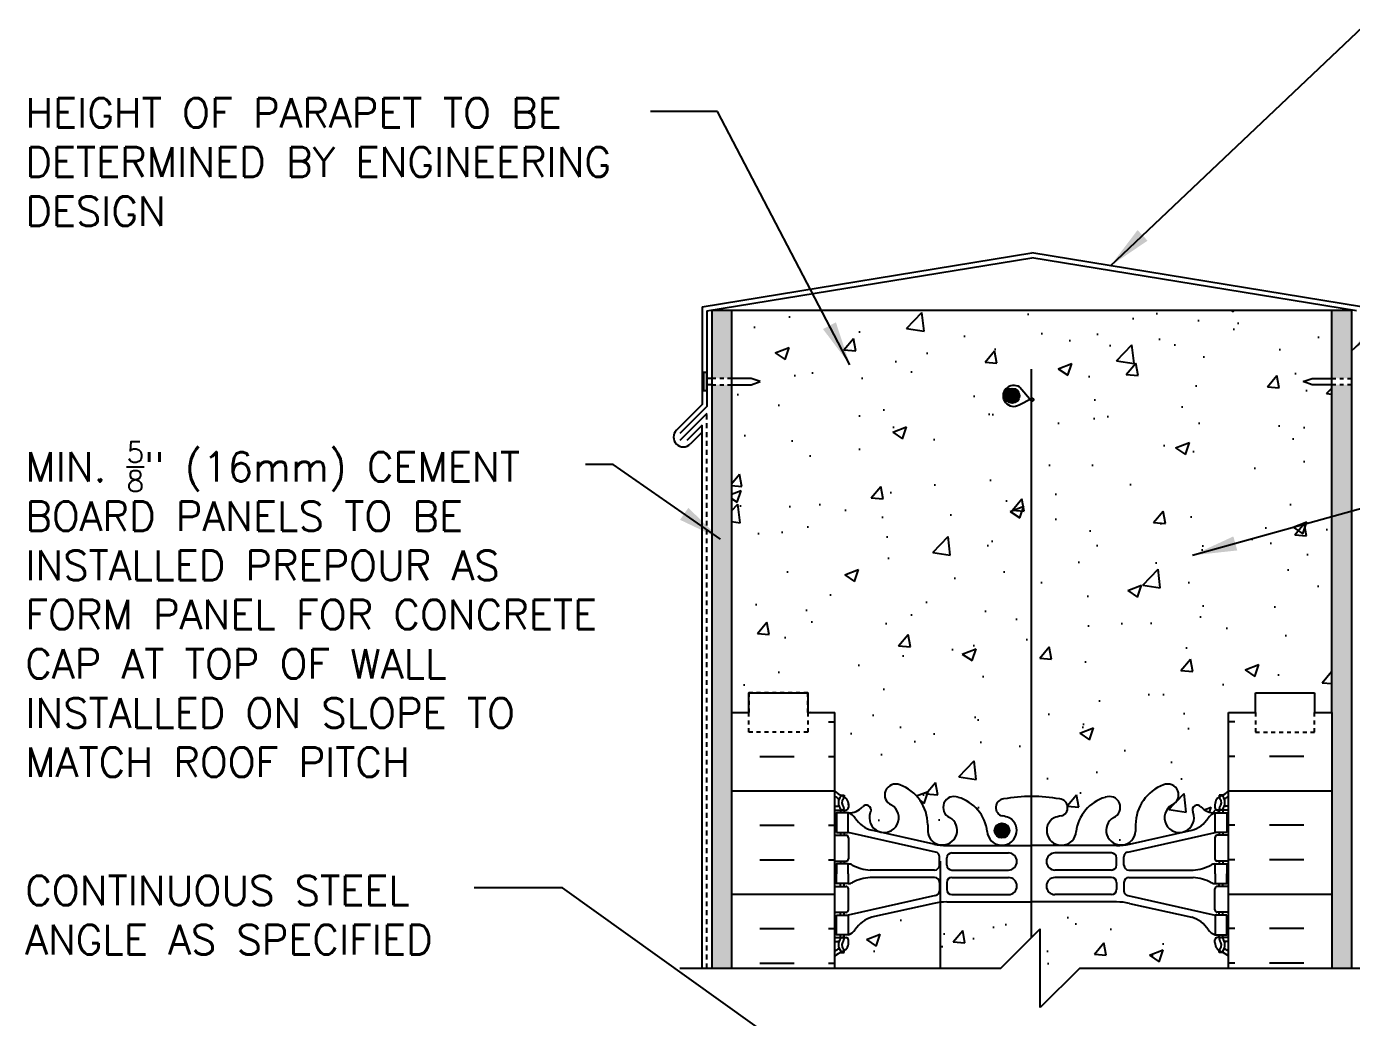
# Model space of a CAD drawing. Header units: inches. Extents: x 378 to 484, y 176 to 258.
# Drawn here: x 430.79 to 464.45, y 232.15 to 257.33 of the extents above; entities that cross this region are included whole.
import ezdxf

# ---------------------------------------------------------------- set-up
doc = ezdxf.new("R2010")
doc.units = ezdxf.units.IN
doc.header["$LTSCALE"] = 0.5
doc.header["$MEASUREMENT"] = 0
doc.linetypes.add('DASHED2', pattern=[0.375, 0.25, -0.125])
doc.linetypes.add('HIDDEN2', pattern=[0.1875, 0.125, -0.0625])
for name, color, linetype in [('HATCH', 12, 'Continuous'), ('line25', 2, 'Continuous'), ('LINE3', 3, 'Continuous'), ('LINE50', 5, 'Continuous'), ('LINE9', 9, 'Continuous'), ('TEXT', 4, 'Continuous'), ('Web_Edge', 9, 'Continuous')]:
    doc.layers.add(name, color=color, linetype=linetype)
doc.styles.add('DIM', font='romans.shx', dxfattribs={"width": 0.7})
doc.styles.add('ROMANS', font='romans.shx', dxfattribs={"height": 1.125})
doc.styles.get("Standard").update_dxf_attribs({"font": 'romans.shx', "height": 1.125})
doc.dimstyles.new('ext', dxfattribs={"dimscale": 12, "dimtxt": 0.09375, "dimasz": 0.09375, "dimexe": 0.09375, "dimexo": 0.0625, "dimgap": 0.0625, "dimtad": 0, "dimjust": 1, "dimdec": 1, "dimzin": 3, "dimdsep": 46, "dimlunit": 4, "dimtxsty": 'DIM', "dimcen": 0.09, "dimdle": 0.09375, "dimclrt": 4, "dimadec": 0, "dimazin": 0, "dimtfac": 1, "dimtdec": 1, "dimtmove": 2, "dimatfit": 3, "dimfxl": 1, "dimfrac": 2, "dimtolj": 1, "dimtzin": 0, "dimarcsym": 0})
doc.dimstyles.new('ext_12', dxfattribs={"dimscale": 12, "dimtxt": 0.09375, "dimasz": 0.09375, "dimexe": 0.09375, "dimexo": 0.0625, "dimgap": 0.0625, "dimtad": 1, "dimdec": 1, "dimzin": 3, "dimdsep": 46, "dimlunit": 4, "dimtxsty": 'DIM', "dimcen": 0.09, "dimdle": 0.09375, "dimclrt": 4, "dimadec": 0, "dimazin": 0, "dimtfac": 1, "dimtdec": 1, "dimtmove": 2, "dimatfit": 3, "dimfxl": 1, "dimfrac": 2, "dimtolj": 1, "dimtzin": 0, "dimarcsym": 0})

msp = doc.modelspace()

# ---------------------------------------------------------------- hatches: boundary and pattern name
at = {"layer": 'HATCH'}
h = msp.add_hatch(dxfattribs=at)
h.set_pattern_fill('AR-SAND', color=256, scale=0.25, style=0)
h.set_pattern_definition([(37.5, (464.0632, 249.3617), (-0.0157483, 0.481706), [0, -0.38, 0, -0.425, 0, -0.40625]), (7.5, (464.0632, 249.3617), (0.442444, 0.705537), [0, -0.205, 0, -0.3425, 0, -0.13125]), (327.5, (463.7557, 249.3617), (0.7785355, 0.001415), [0, -0.125, 0, -0.45, 0, -0.5875]), (317.5, (463.7557, 249.3617), (0.751532, 0.219419), [0, -0.0625, 0, -0.295, 0, -0.3375])])
h.paths.add_polyline_path([(464.452, 250.124), (463.952, 250.124), (463.952, 248.389), (464.452, 248.389)])
h.paths.add_polyline_path([(448.702, 248.227), (448.702, 248.227), (448.202, 248.227), (448.202, 233.399), (448.702, 233.399), (448.702, 239.897)])
h.paths.add_polyline_path([(448.702, 250.124), (448.202, 250.124), (448.202, 248.389), (448.702, 248.389)])
h.paths.add_polyline_path([(464.452, 248.227), (463.952, 248.227), (463.952, 239.897), (463.952, 233.399), (464.452, 233.399)])
h.paths.add_polyline_path([(448.702, 230.897), (448.202, 230.897), (448.202, 223.897), (448.702, 223.897)])
h.paths.add_polyline_path([(464.452, 230.897), (463.952, 230.897), (463.952, 223.897), (464.452, 223.897)])
h = msp.add_hatch(dxfattribs=at)
h.set_pattern_fill('AR-CONC', color=256, scale=0.5)
h.set_pattern_definition([(50, (0, 0), (3.586301, -0.31376), [0.375, -4.125]), (355, (0, 0), (-0.693757, 3.76096), [0.3, -3.3]), (100.45144, (0.299, -0.026), (2.892544, 3.4472), [0.3187, -3.50571]), (46.1842, (0, 1), (5.336207, -0.827596), [0.5625, -6.1875]), (96.6356, (0.4447, 0.931), (4.67331, 4.870593), [0.47805, -5.25857]), (351.1842, (0, 1), (4.67331, 4.870593), [0.45, -4.95]), (21, (0.5, 0.75), (2.984535, -2.013094), [0.375, -4.125]), (326, (0.5, 0.75), (1.216577, 3.62575), [0.3, -3.3]), (71.45144, (0.7487, 0.5822), (4.201112, 1.612656), [0.3187, -3.50571]), (37.5, (0, 0), (0.0607993, 1.6644693), [0, -3.26, 0, -3.35, 0, -3.3125]), (7.5, (0, 0), (1.3153477, 1.9720586), [0, -1.91, 0, -3.185, 0, -1.2625]), (327.5, (-1.115, 0), (2.6691122, -0.1127744), [0, -1.25, 0, -3.9, 0, -5.175]), (317.5, (-1.615, 0), (2.915931, 0.500525), [0, -1.625, 0, -2.59, 0, -3.675])])
h.paths.add_polyline_path([(463.952, 248.227), (463.451, 248.227), (463.227, 248.308), (463.452, 248.389), (463.952, 248.389), (463.952, 250.124), (448.702, 250.124), (448.702, 248.389), (449.202, 248.389), (449.427, 248.308), (449.203, 248.227), (448.702, 248.227), (448.702, 239.897), (449.139, 239.897), (449.139, 240.397), (450.639, 240.397), (450.639, 239.897), (451.327, 239.897), (451.327, 237.897, 0.088416), (451.473, 237.8), (451.563, 237.8), (451.563, 237.758, -0.249069), (451.673, 237.551), (451.673, 237.483, -0.414214), (451.61, 237.421), (451.563, 237.421), (451.563, 237.351), (451.668, 237.351, 0.231736), (452.026, 237.502, -0.8344), (452.237, 237.376), (452.225, 237.355, 2.155404), (452.764, 237.549, -1), (452.978, 238.06, -0.311223), (453.687, 237.044), (453.686, 236.879, 1.661382), (454.247, 237.232, -1), (454.461, 237.743, -0.30095), (455.197, 236.871, 1.661382), (455.758, 237.224, 0.055617), (455.579, 237.269, -0.843243), (455.613, 237.702, -0.047544), (456.327, 237.766, -0.047544), (457.041, 237.702, -0.843243), (457.075, 237.269, 0.055617), (456.896, 237.224, 1.661382), (457.457, 236.871, -0.30095), (458.193, 237.743, -1), (458.407, 237.232, 1.661382), (458.968, 236.879), (458.967, 237.044, -0.311223), (459.676, 238.06, -1), (459.89, 237.549, 2.155404), (460.428, 237.355), (460.417, 237.376, -0.834375), (460.628, 237.502, 0.23174), (460.986, 237.351), (461.091, 237.351), (461.091, 237.421), (461.043, 237.421, -0.414214), (460.981, 237.483), (460.981, 237.551, -0.249069), (461.091, 237.758), (461.091, 237.8), (461.181, 237.8, 0.08841), (461.327, 237.897), (461.327, 239.897), (462.014, 239.897), (462.014, 240.397), (463.514, 240.397), (463.514, 239.897), (463.952, 239.897)])
h.paths.add_polyline_path([(456.32, 247.82), (456.286, 247.86), (456.004, 247.716, -1.846412), (456.023, 248.163), (456.286, 247.86), (456.32, 247.877, -2.114532)], flags=16)
h.paths.add_polyline_path([(460.393, 234.696), (458.812, 235.049, 0.054974), (458.485, 235.085), (456.327, 235.085), (454.169, 235.085, 0.054974), (453.842, 235.049), (452.261, 234.696, 0.180914), (451.844, 234.385, -0.155529), (451.668, 234.251), (451.563, 234.251), (451.563, 234.181), (451.61, 234.181, -0.414214), (451.673, 234.118), (451.673, 234.051, -0.249069), (451.563, 233.844), (451.563, 233.802), (451.473, 233.802, 0.088416), (451.327, 233.705), (451.327, 233.399), (455.546, 233.399), (456.546, 234.399), (456.546, 232.399), (457.546, 233.399), (461.327, 233.399), (461.327, 233.705, 0.08841), (461.181, 233.802), (461.091, 233.802), (461.091, 233.844, -0.249069), (460.981, 234.051), (460.981, 234.118, -0.414214), (461.043, 234.181), (461.091, 234.181), (461.091, 234.251), (460.986, 234.251, -0.155529), (460.81, 234.385, 0.180914)])
h.paths.add_polyline_path([(461.327, 230.897), (457.546, 230.897), (456.546, 229.897), (456.546, 231.897), (455.546, 230.897), (451.327, 230.897), (451.327, 228.089, 0.088416), (451.473, 227.992), (451.563, 227.992), (451.563, 227.95, -0.249069), (451.673, 227.743), (451.673, 227.676, -0.414214), (451.61, 227.613), (451.563, 227.613), (451.563, 227.543), (451.668, 227.543, -0.155529), (451.844, 227.409, 0.180914), (452.261, 227.098), (453.842, 226.745, 0.054974), (454.169, 226.709), (456.327, 226.709), (458.485, 226.709, 0.054974), (458.812, 226.745), (460.393, 227.098, 0.180914), (460.81, 227.409, -0.155529), (460.986, 227.543), (461.091, 227.543), (461.091, 227.613), (461.043, 227.613, -0.414214), (460.981, 227.676), (460.981, 227.743, -0.249069), (461.091, 227.95), (461.091, 227.992), (461.181, 227.992, 0.08841), (461.327, 228.089)])
h.paths.add_polyline_path([(461.327, 223.897, 0.08841), (461.181, 223.994), (461.091, 223.994), (461.091, 224.036, -0.249069), (460.981, 224.243), (460.981, 224.311, -0.414214), (461.043, 224.373), (461.091, 224.373), (461.091, 224.443), (460.986, 224.443, 0.231736), (460.628, 224.292, -0.8344), (460.417, 224.418), (460.428, 224.439, 2.155404), (459.89, 224.245, -1), (459.676, 223.733, -0.311223), (458.967, 224.749), (458.968, 224.914, 1.661382), (458.407, 224.562, -1), (458.193, 224.051, -0.30095), (457.457, 224.923, 1.661382), (456.896, 224.57, 0.055617), (457.075, 224.525, -0.843243), (457.041, 224.092, -0.047544), (456.327, 224.027, -0.047544), (455.613, 224.092, -0.843243), (455.579, 224.525, 0.055617), (455.758, 224.57, 1.661382), (455.197, 224.923, -0.30095), (454.461, 224.051, -1), (454.247, 224.562, 1.661382), (453.686, 224.914), (453.687, 224.749, -0.311223), (452.978, 223.733, -1), (452.764, 224.245, 2.155404), (452.225, 224.439), (452.237, 224.418, -0.834375), (452.026, 224.292, 0.23174), (451.668, 224.443), (451.563, 224.443), (451.563, 224.373), (451.61, 224.373, -0.414214), (451.673, 224.311), (451.673, 224.243, -0.249069), (451.563, 224.036), (451.563, 223.994), (451.473, 223.994, 0.088416), (451.327, 223.897), (451.327, 221.897), (451.327, 219.897), (452.61, 219.897, -0.431014), (452.978, 220.06, -0.076928), (453.269, 219.897), (453.552, 219.897), (459.385, 219.897, -0.076928), (459.676, 220.06, -0.431014), (460.044, 219.897), (461.327, 219.897)])
h.paths.add_polyline_path([(453.552, 219.85), (451.692, 219.85), (451.692, 219.397), (453.552, 219.397)])
h.paths.add_polyline_path([(453.552, 219.397), (451.692, 219.397), (451.692, 217.897), (453.552, 217.897)])
h.paths.add_polyline_path([(453.552, 217.897), (451.692, 217.897), (451.692, 217.397), (453.552, 217.397)])
h.paths.add_polyline_path([(451.692, 219.85), (452.598, 219.85, -0.044237), (452.61, 219.897), (451.327, 219.897, 0.088416), (451.473, 219.8), (451.563, 219.8), (451.563, 219.758, -0.249069), (451.673, 219.551), (451.673, 219.483, -0.414214), (451.61, 219.421), (451.563, 219.421), (451.563, 219.397), (451.692, 219.397)])
h.paths.add_polyline_path([(451.692, 219.397), (451.563, 219.397), (451.563, 219.351), (451.668, 219.351, 0.013575), (451.692, 219.35)])
h.paths.add_polyline_path([(451.692, 218.845), (451.668, 218.851), (451.563, 218.851), (451.563, 218.781), (451.61, 218.781, -0.414214), (451.673, 218.718), (451.673, 218.183, -0.414214), (451.61, 218.121), (451.563, 218.121), (451.563, 218.051), (451.668, 218.051, -0.02747), (451.692, 218.049)])
h.paths.add_polyline_path([(451.692, 217.553, -0.02747), (451.668, 217.551), (451.563, 217.551), (451.563, 217.481), (451.61, 217.481, -0.414214), (451.673, 217.418), (451.673, 216.883, -0.414214), (451.61, 216.821), (451.563, 216.821), (451.563, 216.751), (451.668, 216.751), (453.393, 217.137), (451.692, 217.137), (451.692, 217.397)])
h.paths.add_polyline_path([(461.181, 215.802), (461.091, 215.802), (461.091, 215.844, -0.249069), (460.981, 216.051), (460.981, 216.118, -0.414214), (461.043, 216.181), (461.091, 216.181), (461.091, 216.251), (460.986, 216.251, -0.168672), (460.8, 216.4, 0.17445), (460.393, 216.696), (458.812, 217.049, 0.054974), (458.485, 217.085), (456.577, 217.085), (456.577, 213.345), (456.856, 213.345), (456.856, 213.118), (456.596, 213.118), (456.327, 213.118), (455.798, 213.118), (455.798, 213.345), (456.077, 213.345), (456.077, 217.085), (454.169, 217.085, 0.054974), (453.842, 217.049), (452.261, 216.696, 0.17445), (451.854, 216.4, -0.168672), (451.668, 216.251), (451.563, 216.251), (451.563, 216.181), (451.61, 216.181, -0.414214), (451.673, 216.118), (451.673, 216.051, -0.249069), (451.563, 215.844), (451.563, 215.802), (451.473, 215.802, 0.088416), (451.327, 215.705), (451.327, 210.089, 0.088416), (451.473, 209.992), (451.563, 209.992), (451.563, 209.95, -0.249069), (451.673, 209.743), (451.673, 209.676, -0.414214), (451.61, 209.613), (451.563, 209.613), (451.563, 209.543), (451.668, 209.543, -0.168672), (451.854, 209.394, 0.17445), (452.261, 209.098), (453.842, 208.745, 0.054974), (454.169, 208.709), (456.327, 208.709), (458.485, 208.709, 0.054974), (458.812, 208.745), (460.393, 209.098, 0.17445), (460.8, 209.394, -0.168672), (460.986, 209.543), (461.091, 209.543), (461.091, 209.613), (461.043, 209.613, -0.414214), (460.981, 209.676), (460.981, 209.743, -0.249069), (461.091, 209.95), (461.091, 209.992), (461.181, 209.992, 0.08841), (461.327, 210.089), (461.327, 215.705, 0.08841)])
h.paths.add_polyline_path([(461.327, 203.897), (461.327, 205.897, 0.08841), (461.181, 205.994), (461.091, 205.994), (461.091, 206.036, -0.249069), (460.981, 206.243), (460.981, 206.311, -0.414214), (461.043, 206.373), (461.091, 206.373), (461.091, 206.443), (460.986, 206.443, 0.231736), (460.628, 206.292, -0.8344), (460.417, 206.418), (460.428, 206.439, 2.155404), (459.89, 206.245, -1), (459.676, 205.733, -0.311223), (458.967, 206.749), (458.968, 206.914, 1.661382), (458.407, 206.562, -1), (458.193, 206.051, -0.30095), (457.457, 206.923, 1.661382), (456.896, 206.57, 0.055617), (457.075, 206.525, -0.843243), (457.041, 206.092, -0.047544), (456.327, 206.027, -0.047544), (455.613, 206.092, -0.843243), (455.579, 206.525, 0.055617), (455.758, 206.57, 1.661382), (455.197, 206.923, -0.30095), (454.461, 206.051, -1), (454.247, 206.562, 1.661382), (453.686, 206.914), (453.687, 206.749, -0.311223), (452.978, 205.733, -1), (452.764, 206.245, 2.155404), (452.225, 206.439), (452.237, 206.418, -0.834375), (452.026, 206.292, 0.23174), (451.668, 206.443), (451.563, 206.443), (451.563, 206.373), (451.61, 206.373, -0.414214), (451.673, 206.311), (451.673, 206.243, -0.249069), (451.563, 206.036), (451.563, 205.994), (451.473, 205.994, 0.088416), (451.327, 205.897), (451.327, 203.897), (451.327, 201.897, 0.088416), (451.473, 201.8), (451.563, 201.8), (451.563, 201.758, -0.249069), (451.673, 201.551), (451.673, 201.483, -0.414214), (451.61, 201.421), (451.563, 201.421), (451.563, 201.351), (451.668, 201.351, 0.231736), (452.026, 201.502, -0.8344), (452.237, 201.376), (452.225, 201.355, 2.155404), (452.764, 201.549, -1), (452.978, 202.06, -0.311223), (453.687, 201.044), (453.686, 200.879, 1.661382), (454.247, 201.232, -1), (454.461, 201.743, -0.30095), (455.197, 200.871, 1.661382), (455.758, 201.224, 0.055617), (455.579, 201.269, -0.843243), (455.613, 201.702, -0.047544), (456.327, 201.766, -0.047544), (457.041, 201.702, -0.843243), (457.075, 201.269, 0.055617), (456.896, 201.224, 1.661382), (457.457, 200.871, -0.30095), (458.193, 201.743, -1), (458.407, 201.232, 1.661382), (458.968, 200.879), (458.967, 201.044, -0.311223), (459.676, 202.06, -1), (459.89, 201.549, 2.155404), (460.428, 201.355), (460.417, 201.376, -0.834375), (460.628, 201.502, 0.23174), (460.986, 201.351), (461.091, 201.351), (461.091, 201.421), (461.043, 201.421, -0.414214), (460.981, 201.483), (460.981, 201.551, -0.249069), (461.091, 201.758), (461.091, 201.8), (461.181, 201.8, 0.08841), (461.327, 201.897)])
h.paths.add_polyline_path([(460.981, 198.118, -0.414214), (461.043, 198.181), (461.091, 198.181), (461.091, 198.251), (460.986, 198.251, -0.155529), (460.81, 198.385, 0.180914), (460.393, 198.696), (458.812, 199.049, 0.054974), (458.485, 199.085), (456.327, 199.085), (454.169, 199.085, 0.054974), (453.842, 199.049), (452.261, 198.696, 0.180914), (451.844, 198.385, -0.155529), (451.668, 198.251), (451.563, 198.251), (451.563, 198.181), (451.61, 198.181, -0.414214), (451.673, 198.118), (451.673, 198.051, -0.249069), (451.563, 197.844), (451.563, 197.802), (451.473, 197.802, 0.088416), (451.327, 197.705), (451.327, 194.899), (455.327, 194.899), (456.327, 195.899), (456.327, 194.899), (456.327, 193.899), (457.327, 194.899), (461.327, 194.899), (461.327, 197.705, 0.08841), (461.181, 197.802), (461.091, 197.802), (461.091, 197.844, -0.249069), (460.981, 198.051)])
h = msp.add_hatch(dxfattribs=at)
h.set_pattern_fill('INSUL', color=256, scale=7, style=0)
h.set_pattern_definition([(0, (-2474.8346, 636.9065), (0, -2.625), []), (0, (-2474.8346, 636.0315), (0, -2.625), [0.875, -0.875]), (0, (-2474.8346, 635.1565), (0, -2.625), [0.875, -0.875])])
h.paths.add_polyline_path([(448.702, 233.397), (451.327, 233.397), (451.327, 239.897), (450.639, 239.897), (450.639, 239.397), (449.139, 239.397), (449.139, 239.897), (448.702, 239.897)])
h = msp.add_hatch(dxfattribs=at)
h.set_pattern_fill('INSUL', color=256, scale=7, style=0)
h.set_pattern_definition([(180, (3387.4885, 636.9065), (0, -2.625), []), (180, (3387.4885, 636.0315), (0, -2.625), [0.875, -0.875]), (180, (3387.4885, 635.1565), (0, -2.625), [0.875, -0.875])])
h.paths.add_polyline_path([(461.327, 233.397), (463.952, 233.397), (463.952, 239.897), (463.514, 239.897), (463.514, 239.397), (462.014, 239.397), (462.014, 239.897), (461.327, 239.897)])
at = {"layer": 'LINE3'}
msp.add_hatch(color=256, dxfattribs=at).paths.add_polyline_path([(456.017, 247.947, 1), (455.642, 247.947, 1)])
h = msp.add_hatch(color=256, dxfattribs=at)
h.paths.add_polyline_path([(455.755, 236.933, 0.831395), (455.387, 236.933)])
h.paths.add_polyline_path([(455.758, 236.899, 0.045935), (455.755, 236.933), (455.387, 236.933, 0.045935), (455.383, 236.899, 1)])

# ---------------------------------------------------------------- linework, layer by layer
at = {"layer": 'HATCH', "color": 6}
for p, q in [((447.952, 250.209), (456.327, 251.577)), ((464.702, 250.209), (456.327, 251.577)), ((447.952, 250.209), (447.952, 247.727)), ((447.952, 247.727), (447.3, 247.075)), ((447.952, 247.197), (447.565, 246.81)), ((447.952, 247.02), (447.654, 246.722))]:
    msp.add_line(p, q, dxfattribs=at)
at = {"layer": 'HATCH'}
for p, q in [((448.077, 250.103), (456.327, 251.45)), ((464.577, 250.103), (456.327, 251.45)), ((448.077, 250.103), (448.077, 247.675)), ((448.202, 248.389), (448.077, 248.389)), ((448.202, 248.227), (448.077, 248.227)), ((448.077, 247.499), (447.386, 246.808)), ((448.077, 247.675), (447.389, 246.987)), ((447.952, 233.399), (447.952, 247.197))]:
    msp.add_line(p, q, dxfattribs=at)
at = {"layer": 'HATCH', "linetype": 'HIDDEN2'}
for p, q in [((448.702, 248.389), (448.202, 248.389)), ((448.202, 248.227), (448.702, 248.227)), ((463.952, 248.389), (464.452, 248.389)), ((464.452, 248.227), (463.952, 248.227))]:
    msp.add_line(p, q, dxfattribs=at)
at = {"layer": 'HATCH', "linetype": 'Continuous'}
for p, q in [((449.202, 248.389), (448.702, 248.389)), ((448.702, 248.227), (449.203, 248.227)), ((449.427, 248.308), (449.202, 248.389)), ((449.203, 248.227), (449.427, 248.308)), ((463.227, 248.308), (463.452, 248.389)), ((463.451, 248.227), (463.227, 248.308)), ((463.952, 248.227), (463.451, 248.227)), ((463.452, 248.389), (463.952, 248.389))]:
    msp.add_line(p, q, dxfattribs=at)
at = {"layer": 'HATCH'}
msp.add_lwpolyline([(448.077, 248.081), (448.077, 248.536), (447.992, 248.536), (447.992, 248.081)], close=True, dxfattribs=at)
at = {"layer": 'HATCH', "color": 6}
msp.add_arc((447.477, 246.898), 0.25, 135, 315, dxfattribs=at)
at = {"layer": 'line25'}
for p, q in [((448.702, 250.124), (448.702, 239.897)), ((448.702, 250.124), (463.952, 250.124)), ((463.952, 239.897), (463.952, 250.124)), ((456.023, 248.163), (456.32, 247.82)), ((456.008, 247.718), (456.32, 247.877)), ((451.327, 233.399), (451.327, 239.897)), ((461.327, 233.399), (461.327, 239.897))]:
    msp.add_line(p, q, dxfattribs=at)
for centre, radius, start, end in [((455.867, 247.946), 0.267, 54.3831, 302.2172), ((456.343, 247.849), 0.0369, 230.6206, 129.3794)]:
    msp.add_arc(centre, radius, start, end, dxfattribs=at)
at = {"layer": 'LINE3'}
for p, q in [((456.32, 234.174), (456.32, 248.624)), ((454.01, 233.397), (454.01, 236.117))]:
    msp.add_line(p, q, dxfattribs=at)
for centre in [(455.83, 247.947), (455.571, 236.899)]:
    msp.add_circle(centre, 0.188, dxfattribs=at)
at = {"layer": 'LINE50', "color": 9, "linetype": 'DASHED2'}
msp.add_line((448.077, 233.399), (448.077, 247.499), dxfattribs=at)
at = {"layer": 'LINE50'}
for p, q in [((462.014, 239.897), (462.014, 240.397)), ((462.014, 240.397), (463.514, 240.397)), ((463.514, 240.397), (463.514, 239.897)), ((448.702, 239.897), (448.702, 233.399)), ((461.327, 239.897), (462.014, 239.897)), ((461.327, 239.897), (462.014, 239.897)), ((463.514, 239.897), (463.952, 239.897)), ((463.514, 239.897), (463.952, 239.897)), ((463.952, 239.897), (463.952, 233.399))]:
    msp.add_line(p, q, dxfattribs=at)
msp.add_lwpolyline([(448.702, 239.897), (449.139, 239.897), (449.139, 240.397), (450.639, 240.397), (450.639, 239.897), (451.327, 239.897)], dxfattribs=at)
at = {"layer": 'LINE9'}
for p, q in [((448.202, 250.124), (448.202, 233.399)), ((448.202, 250.124), (448.702, 250.124)), ((463.952, 250.124), (464.452, 250.124)), ((464.452, 250.124), (464.452, 233.399)), ((455.546, 233.399), (456.546, 234.399)), ((456.546, 232.399), (456.546, 234.399)), ((447.389, 233.399), (455.546, 233.399)), ((457.546, 233.399), (456.546, 232.399)), ((457.546, 233.399), (465.702, 233.399))]:
    msp.add_line(p, q, dxfattribs=at)
at = {"layer": 'LINE9', "linetype": 'DASHED2', "ltscale": 0.15}
for p, q in [((462.014, 239.897), (462.014, 239.897)), ((462.014, 239.897), (462.014, 239.397)), ((463.514, 239.397), (463.514, 239.897)), ((463.514, 239.897), (463.514, 239.897)), ((462.014, 239.397), (463.514, 239.397))]:
    msp.add_line(p, q, dxfattribs=at)
for points in [[(450.639, 239.897), (450.639, 239.897), (450.639, 240.397), (449.139, 240.397), (449.139, 239.897), (449.139, 239.897)], [(462.014, 239.897), (462.014, 239.897), (462.014, 240.397), (463.514, 240.397), (463.514, 239.897), (463.514, 239.897)], [(450.639, 239.897), (450.639, 239.897), (450.639, 239.397), (449.139, 239.397), (449.139, 239.897), (449.139, 239.897)]]:
    msp.add_lwpolyline(points, dxfattribs=at)
at = {"layer": 'Web_Edge'}
for p, q in [((451.473, 237.8), (451.563, 237.8)), ((451.563, 237.8), (451.563, 237.758)), ((461.181, 237.8), (461.091, 237.8)), ((461.091, 237.8), (461.091, 237.758)), ((451.327, 237.521), (451.405, 237.521)), ((451.327, 237.421), (451.61, 237.421)), ((451.473, 237.421), (451.473, 237.351)), ((451.563, 237.421), (451.563, 237.351)), ((451.673, 237.551), (451.673, 237.483)), ((452.225, 237.355), (452.237, 237.376)), ((460.428, 237.355), (460.417, 237.376)), ((460.981, 237.551), (460.981, 237.483)), ((461.327, 237.421), (461.043, 237.421)), ((461.091, 237.421), (461.091, 237.351)), ((461.181, 237.421), (461.181, 237.351)), ((461.327, 237.521), (461.249, 237.521)), ((453.687, 237.044), (453.686, 236.879)), ((458.967, 237.044), (458.968, 236.879)), ((451.327, 236.781), (451.61, 236.781)), ((451.473, 236.851), (451.473, 236.781)), ((451.563, 236.851), (451.563, 236.781)), ((453.886, 236.354), (451.668, 236.851)), ((451.673, 236.718), (451.673, 236.183)), ((453.842, 236.552), (452.261, 236.905)), ((458.768, 236.354), (460.986, 236.851)), ((458.812, 236.552), (460.393, 236.905)), ((460.981, 236.718), (460.981, 236.183)), ((461.327, 236.781), (461.043, 236.781)), ((461.091, 236.851), (461.091, 236.781)), ((461.181, 236.851), (461.181, 236.781)), ((454.169, 236.516), (456.327, 236.516)), ((454.296, 236.33), (455.735, 236.33)), ((458.485, 236.516), (456.327, 236.516)), ((458.358, 236.33), (456.919, 236.33)), ((451.327, 236.121), (451.61, 236.121)), ((451.473, 236.121), (451.473, 236.051)), ((451.563, 236.121), (451.563, 236.051)), ((453.983, 236.02), (453.983, 236.232)), ((454.171, 236.021), (454.171, 236.205)), ((458.483, 236.021), (458.483, 236.205)), ((458.671, 236.02), (458.671, 236.232)), ((461.327, 236.121), (461.043, 236.121)), ((461.091, 236.121), (461.091, 236.051)), ((461.181, 236.121), (461.181, 236.051)), ((453.858, 235.895), (452.221, 235.895)), ((453.858, 235.707), (452.221, 235.707)), ((454.296, 235.896), (455.735, 235.896)), ((454.296, 235.706), (455.735, 235.706)), ((458.358, 235.896), (456.919, 235.896)), ((458.358, 235.706), (456.919, 235.706)), ((458.796, 235.895), (460.433, 235.895)), ((458.796, 235.707), (460.433, 235.707)), ((451.327, 235.481), (451.61, 235.481)), ((451.473, 235.481), (451.473, 235.551)), ((451.563, 235.481), (451.563, 235.551)), ((451.673, 234.883), (451.673, 235.418)), ((453.983, 235.582), (453.983, 235.369)), ((454.171, 235.581), (454.171, 235.397)), ((458.483, 235.581), (458.483, 235.397)), ((458.671, 235.582), (458.671, 235.369)), ((460.981, 234.883), (460.981, 235.418)), ((461.327, 235.481), (461.043, 235.481)), ((461.091, 235.481), (461.091, 235.551)), ((461.181, 235.481), (461.181, 235.551)), ((453.886, 235.247), (451.668, 234.751)), ((453.842, 235.049), (452.261, 234.696)), ((454.169, 235.085), (456.327, 235.085)), ((454.296, 235.272), (455.735, 235.272)), ((458.485, 235.085), (456.327, 235.085)), ((458.358, 235.272), (456.919, 235.272)), ((458.768, 235.247), (460.986, 234.751)), ((458.812, 235.049), (460.393, 234.696)), ((451.327, 234.821), (451.61, 234.821)), ((451.473, 234.751), (451.473, 234.821)), ((451.563, 234.751), (451.563, 234.821)), ((461.327, 234.821), (461.043, 234.821)), ((461.091, 234.751), (461.091, 234.821)), ((461.181, 234.751), (461.181, 234.821)), ((451.327, 234.181), (451.61, 234.181)), ((451.327, 234.081), (451.405, 234.081)), ((451.473, 234.181), (451.473, 234.251)), ((451.563, 234.181), (451.563, 234.251)), ((451.673, 234.051), (451.673, 234.118)), ((460.981, 234.051), (460.981, 234.118)), ((461.327, 234.181), (461.043, 234.181)), ((461.091, 234.181), (461.091, 234.251)), ((461.181, 234.181), (461.181, 234.251)), ((461.327, 234.081), (461.249, 234.081)), ((451.473, 233.802), (451.563, 233.802)), ((451.563, 233.802), (451.563, 233.844)), ((461.091, 233.802), (461.091, 233.844)), ((461.181, 233.802), (461.091, 233.802))]:
    msp.add_line(p, q, dxfattribs=at)
for points in [[(451.368, 236.851), (451.668, 236.851), (451.668, 237.351), (451.368, 237.351)], [(461.286, 236.851), (460.986, 236.851), (460.986, 237.351), (461.286, 237.351)], [(451.368, 234.751), (451.668, 234.751), (451.668, 234.251), (451.368, 234.251)], [(461.286, 234.751), (460.986, 234.751), (460.986, 234.251), (461.286, 234.251)]]:
    msp.add_lwpolyline(points, close=True, dxfattribs=at)
for points in [[(451.668, 235.801), (451.668, 236.051), (451.368, 236.051), (451.368, 235.801)], [(460.986, 235.801), (460.986, 236.051), (461.286, 236.051), (461.286, 235.801)], [(451.668, 235.801), (451.668, 235.551), (451.368, 235.551), (451.368, 235.801)], [(460.986, 235.801), (460.986, 235.551), (461.286, 235.551), (461.286, 235.801)]]:
    msp.add_lwpolyline(points, dxfattribs=at)
for centre, radius, start, end in [((452.871, 237.805), 0.277, 67.32, 247.32), ((452.595, 237.038), 1.092, 0.3332, 69.4825), ((460.059, 237.038), 1.092, 110.5175, 179.6668), ((459.783, 237.805), 0.277, 292.68, 112.68), ((451.673, 238.258), 0.5, 226.2109, 250.5288), ((451.673, 238.258), 0.6, 234.7832, 245.0748), ((451.667, 237.605), 0.25, 140.1145, 222.4609), ((451.411, 237.695), 0.021, 343.464, 63.9957), ((451.509, 237.736), 0.045, 321.448, 139.1879), ((451.423, 237.551), 0.25, 0, 70.5288), ((451.667, 237.605), 0.16, 140.0001, 222.4609), ((454.354, 237.488), 0.277, 67.32, 247.32), ((454.17, 236.751), 1.034, 6.6669, 73.6635), ((455.633, 237.483), 0.22, 95.1835, 255.7396), ((456.31, 233.989), 3.777, 89.7394, 100.6275), ((456.344, 233.989), 3.777, 79.3725, 90.2606), ((457.021, 237.483), 0.22, 284.2604, 84.8165), ((458.484, 236.751), 1.034, 106.3365, 173.3331), ((458.3, 237.488), 0.277, 292.68, 112.68), ((461.231, 237.551), 0.25, 109.4712, 180), ((461.145, 237.736), 0.045, 40.8121, 218.552), ((460.987, 237.605), 0.16, 317.5391, 39.9999), ((460.981, 238.258), 0.5, 289.4712, 313.7878), ((460.987, 237.605), 0.25, 317.5391, 39.8855), ((461.243, 237.695), 0.021, 116.0043, 196.536), ((460.981, 238.258), 0.6, 294.9252, 305.2168), ((451.405, 237.54), 0.0196, 269.4032, 15.4901), ((451.515, 237.467), 0.045, 222.4609, 42.4609), ((451.61, 237.483), 0.0625, 270, 0), ((451.693, 237.791), 0.441, 266.7976, 318.9873), ((451.546, 237.008), 0.364, 34.9775, 70.3387), ((452.12, 237.42), 0.125, 339.6243, 138.9873), ((452.577, 237.224), 0.375, 159.6243, 60.0685), ((460.077, 237.224), 0.375, 119.9315, 20.3757), ((460.534, 237.42), 0.125, 41.0127, 200.3757), ((460.961, 237.791), 0.441, 221.0127, 273.2024), ((461.108, 237.008), 0.364, 109.6613, 145.0225), ((461.043, 237.483), 0.0625, 180, 270), ((461.138, 237.467), 0.045, 137.5391, 317.5391), ((461.249, 237.54), 0.0196, 164.5099, 270.5968), ((452.469, 237.619), 0.743, 212.7919, 253.8107), ((454.06, 236.907), 0.375, 184.2448, 60.0685), ((455.571, 236.899), 0.375, 184.2448, 60.0685), ((455.464, 236.443), 0.834, 69.3729, 82.1063), ((457.083, 236.899), 0.375, 119.9315, 355.7552), ((457.19, 236.443), 0.834, 97.8937, 110.6271), ((458.594, 236.907), 0.375, 119.9315, 355.7552), ((460.185, 237.619), 0.743, 286.1893, 327.2081), ((451.61, 236.718), 0.0625, 0, 90), ((461.043, 236.718), 0.0625, 90, 180), ((454.169, 238.016), 1.5, 257.4135, 270), ((453.858, 236.232), 0.125, 0, 77.3767), ((454.296, 236.205), 0.125, 90, 180), ((455.735, 236.113), 0.217, 270, 90), ((456.919, 236.113), 0.217, 90, 270), ((458.358, 236.205), 0.125, 0, 90), ((458.485, 238.016), 1.5, 270, 282.5865), ((458.796, 236.232), 0.125, 102.6233, 180), ((451.61, 236.183), 0.0625, 270, 0), ((451.664, 235.832), 0.219, 60.4937, 88.92), ((452.309, 237.062), 1.17, 242.6365, 265.6505), ((453.858, 236.02), 0.125, 270, 0), ((454.296, 236.021), 0.125, 180, 270), ((458.358, 236.021), 0.125, 270, 360), ((458.796, 236.02), 0.125, 180, 270), ((460.344, 237.062), 1.17, 274.3495, 297.3635), ((460.99, 235.832), 0.219, 91.08, 119.5063), ((461.043, 236.183), 0.0625, 180, 270), ((452.309, 234.54), 1.17, 94.3495, 117.3635), ((453.858, 235.582), 0.125, 0, 90), ((454.296, 235.581), 0.125, 90, 180), ((455.735, 235.489), 0.217, 270, 90), ((456.919, 235.489), 0.217, 90, 270), ((458.358, 235.581), 0.125, 0, 90), ((458.796, 235.582), 0.125, 90, 180), ((460.344, 234.54), 1.17, 62.6365, 85.6505), ((451.61, 235.418), 0.0625, 0, 90), ((451.664, 235.769), 0.219, 271.08, 299.5063), ((453.858, 235.369), 0.125, 282.6233, 0), ((454.296, 235.397), 0.125, 180, 270), ((458.358, 235.397), 0.125, 270, 0), ((458.796, 235.369), 0.125, 180, 257.3767), ((460.99, 235.769), 0.219, 240.4937, 268.92), ((461.043, 235.418), 0.0625, 90, 180), ((454.169, 233.585), 1.5, 90, 102.5865), ((458.485, 233.585), 1.5, 77.4135, 90), ((451.61, 234.883), 0.0625, 270, 0), ((452.469, 233.982), 0.743, 106.1893, 147.2081), ((460.185, 233.982), 0.743, 32.7919, 73.8107), ((461.043, 234.883), 0.0625, 180, 270), ((451.546, 234.593), 0.364, 289.6613, 325.0225), ((461.108, 234.593), 0.364, 214.9775, 250.3387), ((451.405, 234.061), 0.0196, 344.5099, 90.5968), ((451.667, 233.996), 0.25, 137.5391, 219.8855), ((451.515, 234.135), 0.045, 317.5391, 137.5391), ((451.423, 234.051), 0.25, 289.4712, 360), ((451.667, 233.996), 0.16, 137.5391, 219.9999), ((451.61, 234.118), 0.0625, 360, 90), ((461.043, 234.118), 0.0625, 90, 180), ((461.231, 234.051), 0.25, 180, 250.5288), ((461.138, 234.135), 0.045, 42.4609, 222.4609), ((460.987, 233.996), 0.16, 320.0001, 42.4609), ((460.987, 233.996), 0.25, 320.1145, 42.4609), ((461.249, 234.061), 0.0196, 89.4032, 195.4901), ((451.673, 233.344), 0.6, 114.9252, 125.2168), ((451.673, 233.344), 0.5, 109.4712, 133.7891), ((451.411, 233.907), 0.021, 296.0043, 16.536), ((451.509, 233.865), 0.045, 220.8121, 38.552), ((461.145, 233.865), 0.045, 141.448, 319.1879), ((460.981, 233.344), 0.5, 46.2122, 70.5288), ((461.243, 233.907), 0.021, 163.464, 243.9957), ((460.981, 233.344), 0.6, 54.7842, 65.0748)]:
    msp.add_arc(centre, radius, start, end, dxfattribs=at)
for points in [[(454.171, 236.026), (454.171, 236.2)], [(458.483, 236.026), (458.483, 236.2)], [(454.171, 235.576), (454.171, 235.402)], [(458.483, 235.576), (458.483, 235.402)]]:
    msp.add_open_spline(points, degree=1, dxfattribs=at)

# ---------------------------------------------------------------- texts
at = {"layer": 'TEXT', "char_height": 0.75, "width": 16.32923, "attachment_point": 4}
for s, insert in [('\\A1;HEIGHT OF PARAPET TO BE DETERMINED BY ENGINEERING DESIGN', (430.759, 253.889)), ('\\A1;MIN. {\\H0.7x;\\S5/8;\\H1.429x;"} (16mm) CEMENT BOARD PANELS TO BE INSTALLED PREPOUR AS FORM PANEL FOR CONCRETE CAP AT TOP OF WALL INSTALLED ON SLOPE TO MATCH ROOF PITCH', (430.759, 242.518))]:
    msp.add_mtext(s, dxfattribs=dict(at, insert=insert))
at = {"layer": 'TEXT', "insert": (430.757, 234.752), "char_height": 0.75, "width": 12.4225, "attachment_point": 4, "style": 'ROMANS'}
msp.add_mtext('CONTINUOUS STEEL ANGLE AS SPECIFIED', dxfattribs=at)

# ---------------------------------------------------------------- leaders
at = {"layer": 'TEXT'}
for points, dimstyle, override in [([(458.327, 251.25), (464.748, 257.332), (467.077, 257.332)], 'ext', {"dimgap": 0.0625, "dimtad": 0}), ([(451.71, 248.732), (448.342, 255.17), (446.645, 255.17)], 'ext', {"dimgap": 0.0625, "dimtad": 0}), ([(448.421, 244.305), (445.697, 246.201), (444.987, 246.201)], 'ext', {"dimgap": 0.0625, "dimtad": 0}), ([(460.416, 243.894), (466.864, 245.687), (469.484, 245.687)], 'ext', {"dimgap": 0.0625, "dimtad": 0}), ([(461.952, 222.897), (444.403, 235.443), (442.162, 235.443)], 'ext_12', {"dimtad": 0})]:
    msp.add_leader(points, dimstyle=dimstyle, override=override, dxfattribs=at)
msp.add_leader([(464.452, 249.086), (469.011, 253.291), (472.287, 253.291)], dimstyle='ext', dxfattribs=at)

doc.saveas('drawing.dxf')
